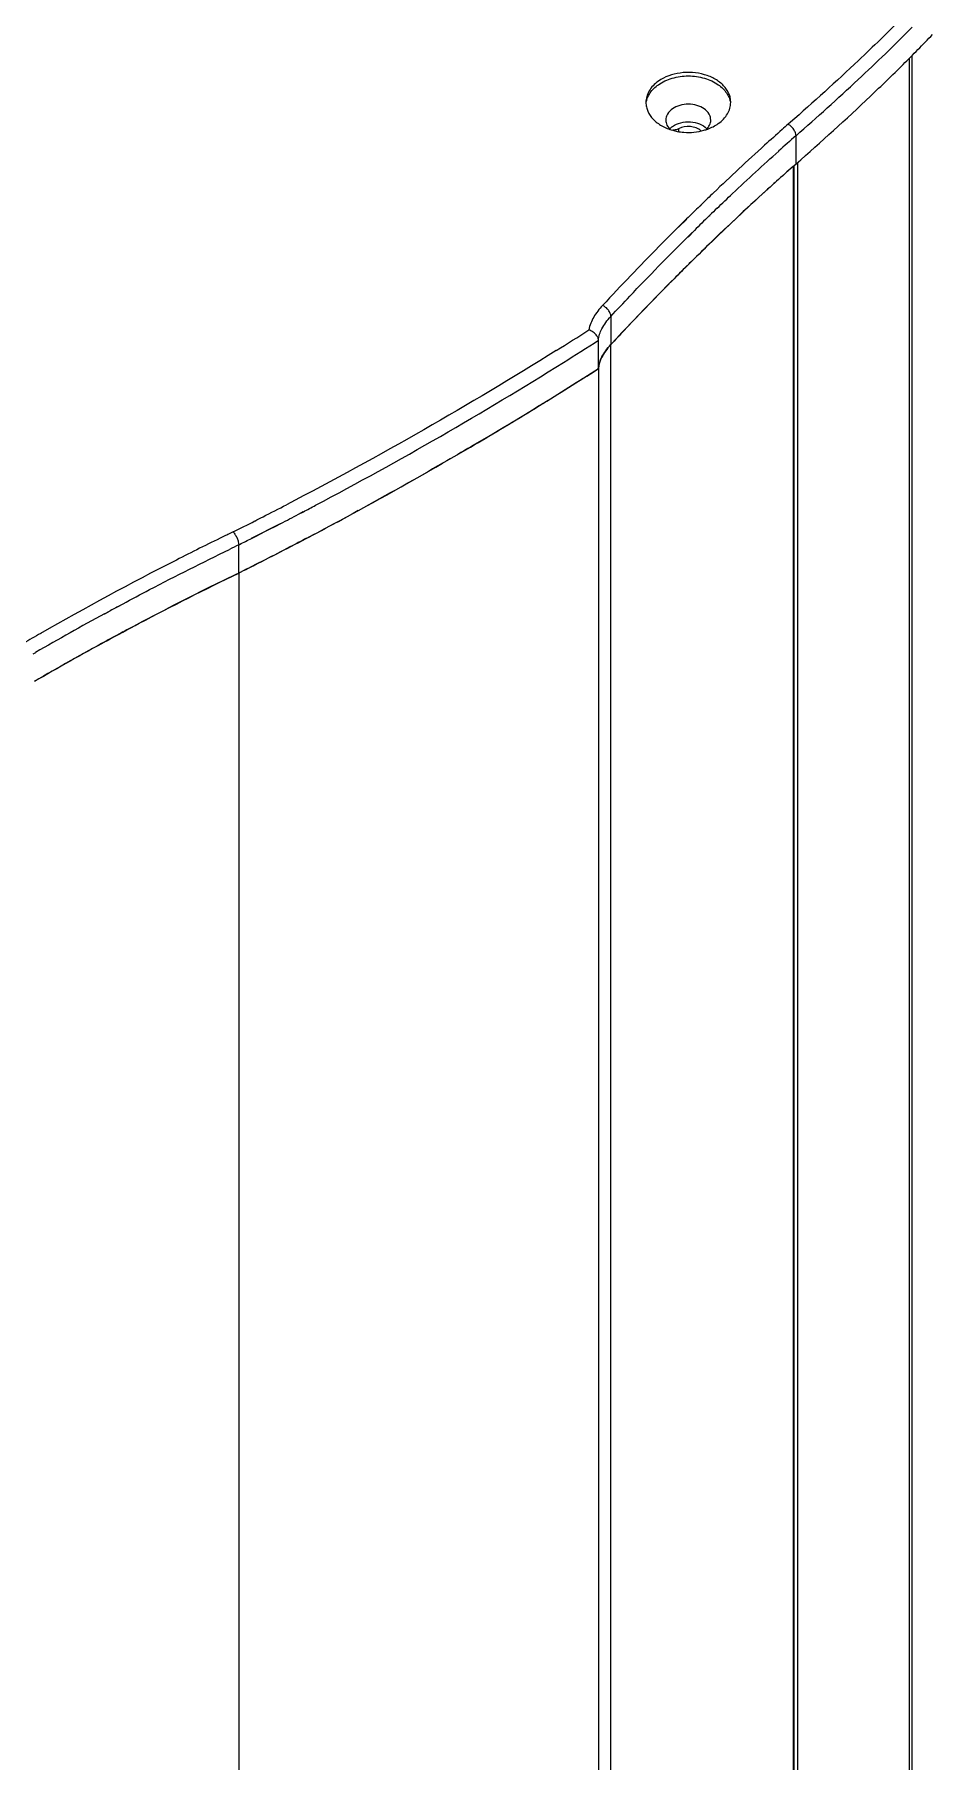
# Model space of a CAD drawing. Header units: millimetres. Extents: x 1177 to 2514, y 93 to 1038.
# Drawn here: x 2274.3 to 2373.3, y 719.1 to 909.5 of the extents above; entities that cross this region are included whole.
import ezdxf

# ---------------------------------------------------------------- set-up
doc = ezdxf.new("R2010")
doc.units = ezdxf.units.MM
doc.header["$LTSCALE"] = 0.1
doc.layers.get('0').update_dxf_attribs({"lineweight": 13})

msp = doc.modelspace()

# ---------------------------------------------------------------- linework, layer by layer
for p, q in [((2370.75, 906.9), (2370.75, 457.06)), ((2371.07, 907.23), (2371.07, 457.37)), ((2345.35, 899.14), (2345.35, 898.83)), ((2357.67, 899.85), (2357.43, 899.63)), ((2358.29, 895.26), (2358.29, 898.37)), ((2357.98, 894.98), (2357.98, 442.98)), ((2358.1, 895.09), (2358.29, 895.26)), ((2358.1, 443.23), (2358.1, 895.09)), ((2358.49, 445.35), (2358.49, 895.43)), ((2346.25, 889.17), (2345.33, 888.28)), ((2346.21, 889.19), (2345.85, 888.84)), ((2347.78, 890.72), (2347.67, 890.62)), ((2347.82, 890.7), (2347.71, 890.6)), ((2348.72, 889.54), (2348.78, 889.6)), ((2348.76, 889.52), (2348.82, 889.58)), ((2345.63, 888.62), (2345.3, 888.29)), ((2345.85, 888.84), (2345.63, 888.62)), ((2346.35, 887.21), (2346.68, 887.54)), ((2346.38, 887.2), (2347.11, 887.91)), ((2346.68, 887.54), (2347.08, 887.93)), ((2337.87, 878.45), (2337.87, 875.34)), ((2336.51, 872.7), (2336.51, 875.81)), ((2337.88, 420.23), (2337.88, 875.34)), ((2336.51, 872.7), (2336.41, 872.64)), ((2336.51, 872.7), (2336.42, 872.64)), ((2336.51, 872.7), (2336.51, 417.59)), ((2323.14, 864.48), (2322.51, 864.11)), ((2303.43, 856.63), (2303.96, 856.92)), ((2303.43, 856.63), (2303.97, 856.91)), ((2310, 857.03), (2309.22, 856.6)), ((2298.24, 853.98), (2301.46, 855.62)), ((2299.66, 854.69), (2300.23, 854.98)), ((2300.23, 854.98), (2300.87, 855.3)), ((2300.87, 855.3), (2301.47, 855.61)), ((2296.84, 853.26), (2296.93, 853.31)), ((2296.84, 853.26), (2296.93, 853.31)), ((2296.84, 850.15), (2296.84, 853.26)), ((2298.25, 853.97), (2298.7, 854.2)), ((2298.7, 854.2), (2299.33, 854.52)), ((2299.33, 854.52), (2299.66, 854.69)), ((2296.97, 850.22), (2296.85, 850.15)), ((2296.98, 850.22), (2296.85, 850.15)), ((2296.85, 850.15), (2296.85, 395.04)), ((2282.05, 845.67), (2282.65, 846)), ((2282.07, 845.66), (2282.66, 845.99)), ((2283.48, 846.44), (2284.08, 846.76)), ((2283.48, 846.44), (2283.81, 846.62)), ((2283.81, 846.62), (2284.08, 846.76)), ((2284.5, 843.88), (2284.08, 843.65)), ((2274.16, 841.23), (2274.45, 841.4))]:
    msp.add_line(p, q)
for points in [[(2323.13, 864.49), (2322.68, 864.22), (2322.5, 864.12)], [(2310, 857.04), (2309.45, 856.73), (2309.22, 856.61)], [(2284.51, 843.88), (2284.38, 843.82), (2284.09, 843.65)]]:
    msp.add_lwpolyline(points)
for centre, radius, start, end in [((2346.34, 904.83), 6.09, 254.3342, 259.0225), ((2525.89, 707.73), 255.36, 131.2782, 131.4792), ((2520.06, 713.91), 245.35, 131.2524, 131.8484), ((2517.12, 714.16), 240.88, 131.3513, 131.9367), ((2541.19, 691.2), 277.88, 133.8929, 134.1091), ((2539.7, 692.75), 275.73, 133.7012, 133.8929), ((2543.88, 688.43), 281.74, 134.141, 134.5557), ((2545.57, 686.38), 282.88, 134.0964, 134.5621), ((2542.86, 686.12), 278.94, 133.2754, 134.1074), ((2542.82, 689.21), 278.94, 133.8484, 134.0777), ((2550.14, 678.59), 289.42, 134.1042, 134.7231), ((2553.75, 674.93), 294.56, 134.7223, 135.1714), ((2556.7, 672.01), 298.71, 135.1721, 136.6924), ((2099.94, 1245.92), 437.72, 301.993, 302.5506), ((2555.92, 672.74), 297.64, 136.6914, 137.1016), ((2106.18, 1236.03), 427.56, 301.9819, 302.5957), ((2341.97, 871.3), 5.74, 146.1824, 147.4007), ((2103.65, 1236.93), 432.3, 301.5695, 302.5918), ((2105.37, 1234.19), 429.07, 301.5685, 302.5805), ((2096.94, 1247.83), 445.11, 300.5426, 301.573), ((2113.25, 1220.89), 409.37, 297.0656, 297.4747), ((2109.35, 1227.79), 418.84, 297.6882, 297.8958), ((2116.33, 1214.85), 402.59, 296.5395, 296.9224), ((2114.96, 1217.55), 405.62, 296.9221, 297.0651), ((2113.77, 1219.34), 409.3, 297.2957, 297.605), ((2104.43, 1233.93), 429.32, 297.9254, 298.4906), ((2435.58, 564.98), 321.48, 115.6911, 115.9117), ((2430.21, 576.08), 307.6, 115.6947, 115.9081), ((2124.15, 1199), 386.46, 296.5573, 296.7764), ((2108.87, 1225.59), 419.87, 297.7452, 297.9235), ((2448.63, 540.23), 347.91, 118.6068, 120.0435), ((2446.02, 544.99), 342.48, 118.3325, 118.4901), ((2446.86, 543.56), 345.69, 119.8112, 120.1751), ((2445.95, 542.01), 342.34, 118.2189, 118.5743), ((2448.21, 537.88), 347.03, 118.5754, 120.0726), ((2448.62, 537.13), 347.9, 118.5762, 120.0671)]:
    msp.add_arc(centre, radius, start, end)
for points, knots in [([(2358.29, 898.37), (2360.6, 900.4), (2364.94, 904.31), (2369.15, 908.36), (2371.09, 910.33)], [0, 0, 0, 0, 0.527295, 1, 1, 1, 1]), ([(2370.03, 911.38), (2369.83, 911.18), (2369.02, 910.38), (2368.21, 909.58), (2367.6, 908.99)], [0, 0, 0, 0, 0.249421, 1, 1, 1, 1]), ([(2367.6, 908.99), (2366.8, 908.21), (2363.55, 905.1), (2360.21, 902.08), (2357.67, 899.85)], [0, 0, 0, 0, 0.248374, 1, 1, 1, 1]), ([(2358.29, 895.26), (2361.07, 897.7), (2365.05, 901.3), (2370.02, 906.12), (2372.27, 908.41), (2373.34, 909.53)], [0, 0, 0, 0, 0.535182, 0.777231, 1, 1, 1, 1]), ([(2351.09, 902.04), (2351.09, 902.2), (2351.06, 902.53), (2350.85, 903.18), (2350.32, 903.95), (2349.38, 904.66), (2348.19, 905.15), (2346.87, 905.38), (2345.11, 905.32), (2343.81, 904.87), (2343.11, 904.38)], [0, 0, 0, 0, 0.049921, 0.100886, 0.208885, 0.328501, 0.459328, 0.597675, 0.738038, 1, 1, 1, 1]), ([(2343.11, 903.99), (2343.57, 904.31), (2344.65, 904.8), (2346.42, 905.04), (2348.18, 904.8), (2349.26, 904.31), (2349.72, 903.99)], [0, 0, 0, 0, 0.240748, 0.500001, 0.759253, 1, 1, 1, 1]), ([(2343.11, 904.38), (2342.9, 904.23), (2342.52, 903.91), (2342.08, 903.33), (2341.8, 902.7), (2341.74, 902.26), (2341.74, 902.04)], [0, 0, 0, 0, 0.273041, 0.528146, 0.768253, 1, 1, 1, 1]), ([(2341.77, 902.03), (2341.8, 902.21), (2341.91, 902.59), (2342.3, 903.3), (2342.76, 903.74), (2343.11, 903.99)], [0, 0, 0, 0, 0.232449, 0.474673, 1, 1, 1, 1]), ([(2349.72, 903.99), (2350.07, 903.74), (2350.53, 903.3), (2350.92, 902.59), (2351.03, 902.21), (2351.06, 902.03)], [0, 0, 0, 0, 0.525326, 0.76755, 1, 1, 1, 1]), ([(2341.74, 902.04), (2341.74, 901.87), (2341.78, 901.54), (2341.99, 900.88), (2342.53, 900.11), (2343.5, 899.4), (2344.27, 899.08), (2344.69, 898.97)], [0, 0, 0, 0, 0.108448, 0.219221, 0.45424, 0.714893, 1, 1, 1, 1]), ([(2344.67, 901.33), (2344.45, 901.18), (2344.17, 900.9), (2343.97, 900.44), (2343.94, 900.21), (2343.94, 900.09)], [0, 0, 0, 0, 0.526764, 0.767593, 1, 1, 1, 1]), ([(2348.17, 901.33), (2347.92, 901.5), (2347.35, 901.76), (2346.42, 901.89), (2345.48, 901.76), (2344.91, 901.5), (2344.67, 901.33)], [0, 0, 0, 0, 0.240757, 0.499999, 0.759242, 1, 1, 1, 1]), ([(2348.89, 900.09), (2348.89, 900.21), (2348.86, 900.44), (2348.66, 900.9), (2348.38, 901.18), (2348.17, 901.33)], [0, 0, 0, 0, 0.232407, 0.473237, 1, 1, 1, 1]), ([(2349.72, 899.7), (2349.93, 899.85), (2350.31, 900.17), (2350.75, 900.75), (2351.03, 901.38), (2351.09, 901.82), (2351.09, 902.04)], [0, 0, 0, 0, 0.273041, 0.528146, 0.768253, 1, 1, 1, 1]), ([(2343.94, 900.09), (2343.94, 899.91), (2344.03, 899.51), (2344.28, 899.2), (2344.42, 899.06)], [0, 0, 0, 0, 0.478979, 1, 1, 1, 1]), ([(2344.38, 899.14), (2344.4, 899.16), (2344.49, 899.25), (2344.59, 899.33), (2344.67, 899.39)], [0, 0, 0, 0, 0.244603, 1, 1, 1, 1]), ([(2344.67, 899.39), (2344.94, 899.58), (2345.59, 899.86), (2346.64, 899.95), (2347.65, 899.73), (2348.23, 899.37), (2348.45, 899.14)], [0, 0, 0, 0, 0.245208, 0.509047, 0.767741, 1, 1, 1, 1]), ([(2345.35, 899.14), (2345.3, 899.11), (2345.1, 899.02), (2344.87, 898.98), (2344.7, 898.98)], [0, 0, 0, 0, 0.239297, 1, 1, 1, 1]), ([(2345.18, 898.85), (2345.42, 898.8), (2346.41, 898.67), (2347.42, 898.77), (2348.14, 898.97)], [0, 0, 0, 0, 0.250853, 1, 1, 1, 1]), ([(2347.81, 898.91), (2347.5, 899.19), (2346.63, 899.5), (2345.73, 899.35), (2345.35, 899.14)], [0, 0, 0, 0, 0.487565, 1, 1, 1, 1]), ([(2348.14, 898.97), (2348.29, 899.01), (2348.84, 899.19), (2349.37, 899.45), (2349.72, 899.7)], [0, 0, 0, 0, 0.260323, 1, 1, 1, 1]), ([(2348.41, 899.05), (2348.55, 899.2), (2348.8, 899.51), (2348.89, 899.91), (2348.89, 900.09)], [0, 0, 0, 0, 0.52105, 1, 1, 1, 1]), ([(2356.76, 899.04), (2356.11, 898.47), (2353.56, 896.19), (2351.05, 893.86), (2349.2, 892.09)], [0, 0, 0, 0, 0.251269, 1, 1, 1, 1]), ([(2358.29, 898.37), (2358.29, 898.48), (2358.23, 898.72), (2358.04, 899.08), (2357.77, 899.4), (2357.54, 899.57), (2357.43, 899.63)], [0, 0, 0, 0, 0.205997, 0.47023, 0.75196, 1, 1, 1, 1]), ([(2337.87, 875.34), (2341.14, 878.86), (2347.72, 885.61), (2354.62, 892.04), (2358.1, 895.09)], [0, 0, 0, 0, 0.509327, 1, 1, 1, 1]), ([(2349.59, 890.37), (2350.15, 890.91), (2352.39, 893.04), (2354.66, 895.14), (2356.38, 896.67)], [0, 0, 0, 0, 0.253572, 1, 1, 1, 1]), ([(2356.14, 893.35), (2355.76, 893.01), (2354.25, 891.65), (2352.76, 890.26), (2351.64, 889.21)], [0, 0, 0, 0, 0.247239, 1, 1, 1, 1]), ([(2345.3, 888.29), (2344.59, 887.58), (2341.76, 884.75), (2339, 881.85), (2336.96, 879.66)], [0, 0, 0, 0, 0.25125, 1, 1, 1, 1]), ([(2337.87, 878.45), (2338.57, 879.2), (2341.35, 882.16), (2344.19, 885.07), (2346.35, 887.21)], [0, 0, 0, 0, 0.250698, 1, 1, 1, 1]), ([(2336.96, 879.66), (2336.59, 879.26), (2335.94, 878.44), (2335.53, 877.46), (2335.45, 876.96)], [0, 0, 0, 0, 0.517388, 1, 1, 1, 1]), ([(2337.87, 878.45), (2337.87, 878.56), (2337.82, 878.81), (2337.61, 879.15), (2337.32, 879.45), (2337.08, 879.6), (2336.96, 879.66)], [0, 0, 0, 0, 0.204263, 0.465649, 0.747388, 1, 1, 1, 1]), ([(2336.51, 875.81), (2336.53, 876.26), (2336.77, 876.96), (2337.31, 877.8), (2337.67, 878.24), (2337.87, 878.45)], [0, 0, 0, 0, 0.441397, 0.706981, 1, 1, 1, 1]), ([(2336.51, 875.81), (2336.51, 875.93), (2336.43, 876.18), (2336.19, 876.5), (2335.85, 876.78), (2335.59, 876.91), (2335.45, 876.96)], [0, 0, 0, 0, 0.211841, 0.462536, 0.732962, 1, 1, 1, 1]), ([(2331.85, 874.69), (2327.04, 871.68), (2317.24, 865.82), (2307.22, 860.34), (2302.12, 857.69)], [0, 0, 0, 0, 0.496621, 1, 1, 1, 1]), ([(2336.51, 872.7), (2336.53, 873.15), (2336.77, 873.85), (2337.31, 874.69), (2337.67, 875.13), (2337.87, 875.34)], [0, 0, 0, 0, 0.441397, 0.706981, 1, 1, 1, 1]), ([(2337.13, 874.39), (2337.04, 874.25), (2336.74, 873.73), (2336.53, 873.13), (2336.51, 872.7)], [0, 0, 0, 0, 0.281384, 1, 1, 1, 1]), ([(2337.88, 875.34), (2337.81, 875.27), (2337.57, 875), (2337.35, 874.71), (2337.2, 874.49)], [0, 0, 0, 0, 0.260807, 1, 1, 1, 1]), ([(2305.31, 857.62), (2309.94, 860.07), (2319.15, 865.16), (2328.17, 870.57), (2332.64, 873.37)], [0, 0, 0, 0, 0.498528, 1, 1, 1, 1]), ([(2305.48, 854.6), (2309.62, 856.79), (2317.86, 861.34), (2325.95, 866.13), (2329.98, 868.61)], [0, 0, 0, 0, 0.498142, 1, 1, 1, 1]), ([(2322.51, 864.11), (2321.47, 863.5), (2317.33, 861.09), (2313.15, 858.75), (2310, 857.03)], [0, 0, 0, 0, 0.25079, 1, 1, 1, 1]), ([(2295.1, 854.14), (2293.38, 853.31), (2286.59, 849.93), (2279.92, 846.32), (2275, 843.5)], [0, 0, 0, 0, 0.252191, 1, 1, 1, 1]), ([(2296.22, 854.68), (2296.31, 854.59), (2296.47, 854.37), (2296.67, 854.01), (2296.8, 853.63), (2296.84, 853.38), (2296.84, 853.26)], [0, 0, 0, 0, 0.245295, 0.516197, 0.778474, 1, 1, 1, 1]), ([(2296.84, 850.15), (2297.56, 850.51), (2300.45, 851.97), (2303.33, 853.46), (2305.48, 854.6)], [0, 0, 0, 0, 0.247501, 1, 1, 1, 1]), ([(2304.33, 853.99), (2303.72, 853.67), (2301.28, 852.39), (2298.82, 851.14), (2296.98, 850.22)], [0, 0, 0, 0, 0.252055, 1, 1, 1, 1]), ([(2284.08, 846.76), (2285.05, 847.29), (2288.94, 849.35), (2292.86, 851.33), (2295.81, 852.76)], [0, 0, 0, 0, 0.252242, 1, 1, 1, 1]), ([(2282.22, 842.65), (2283.43, 843.31), (2288.26, 845.9), (2293.15, 848.38), (2296.84, 850.15)], [0, 0, 0, 0, 0.252676, 1, 1, 1, 1]), ([(2296.85, 850.15), (2295.82, 849.66), (2291.67, 847.63), (2287.57, 845.52), (2284.5, 843.88)], [0, 0, 0, 0, 0.247231, 1, 1, 1, 1])]:
    msp.add_open_spline(points, degree=3, knots=knots)

doc.saveas('drawing.dxf')
